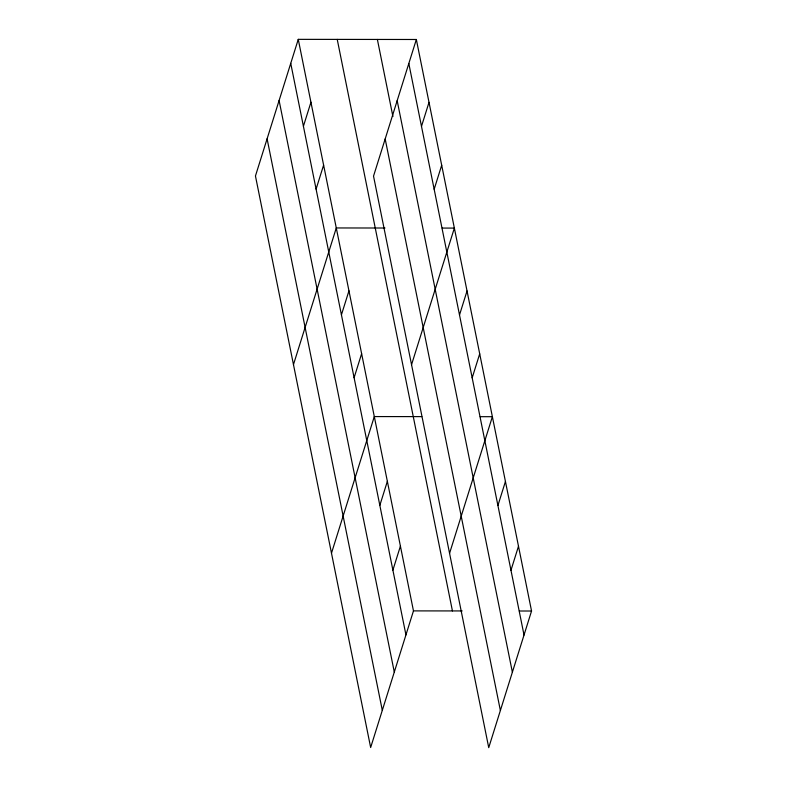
<?xml version="1.0" encoding="UTF-8"?>
<svg xmlns="http://www.w3.org/2000/svg" width="787" height="787" viewBox="0 0 787 787"><rect width="100%" height="100%" fill="white"/><g stroke="black" fill="none" stroke-linecap="round" stroke-linejoin="round"><path stroke-width="1.18" d="M298.263 39.35L255.45 175.983L370.657 747.512L413.47 610.889L298.263 39.35L416.343 39.488L531.55 611.017L488.737 747.65L373.53 176.111L416.343 39.488M303.418 126.235L310.944 102.221M316.089 189.106L323.614 165.093M293.472 364.588L336.285 227.955L384.981 228.014M341.43 314.839L348.956 290.826M421.488 126.363L429.013 102.349M354.101 377.711L361.627 353.697M434.168 189.234L441.694 165.221M331.484 553.192L374.297 416.569L421.783 416.618M411.542 364.715L454.365 228.092L442.186 228.073M379.836 505.352L387.361 481.339M459.51 314.977L467.035 290.964M392.89 570.122L400.416 546.109M472.18 377.839L479.706 353.825M449.564 553.33L492.377 416.697L480.208 416.687M497.915 505.49L505.441 481.477M510.97 570.26L518.495 546.247M413.47 610.889L462.166 610.938M519.371 611.007L531.55 611.017M408.817 63.501L524.024 635.03M397.169 100.657L512.376 672.196M377.376 39.439L392.92 116.545M385.177 138.945L500.375 710.484M337.23 39.389L452.436 610.928M290.737 63.363L405.944 634.902M279.1 100.529L394.297 672.068M267.098 138.817L382.305 710.356"/></g></svg>
